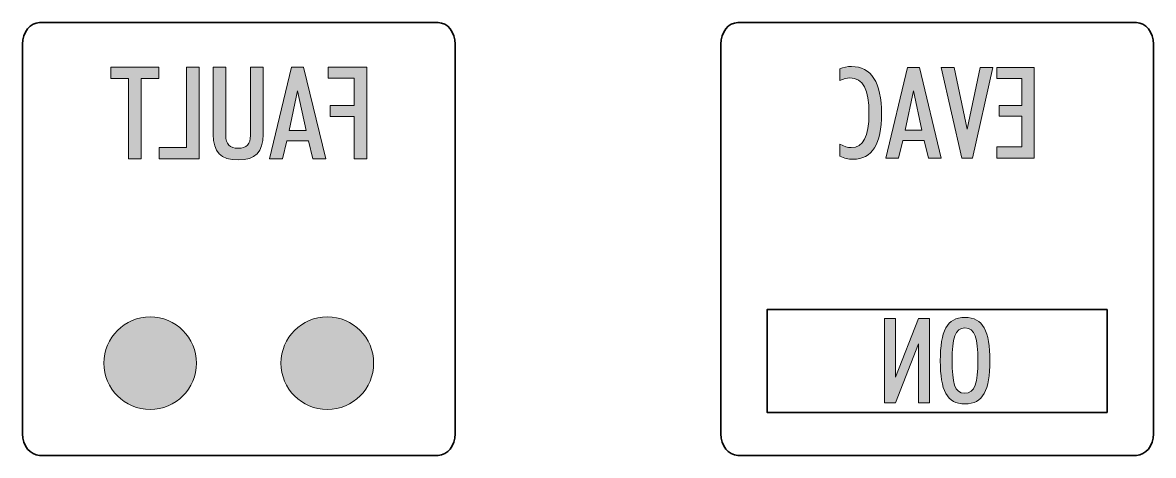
# Model space of a CAD drawing. Header units: millimetres. Extents: x 8 to 201, y 31 to 295.
# Drawn here: x 75.48 to 112.08, y 234.93 to 248.93 of the extents above; entities that cross this region are included whole.
import ezdxf

# ---------------------------------------------------------------- set-up
doc = ezdxf.new("R2010")
doc.units = ezdxf.units.MM
doc.header["$MEASUREMENT"] = 0
doc.layers.add('Layer 1', color=7, linetype='Continuous', lineweight=0)

# ---------------------------------------------------------------- blocks, each defined once
blk = doc.blocks.new('Block_9')
at = {"layer": 'Layer 1', "true_color": 0x1d1e1b, "transparency": 33554687}
h = blk.add_hatch(color=250, dxfattribs=at)
h.dxf.hatch_style = 2
edge = h.paths.add_edge_path()
edge.add_spline(control_points=[(104.829, 236.625), (104.829, 236.625), (104.47, 236.625), (104.47, 236.625), (104.47, 236.625), (104.47, 238.536), (104.47, 238.536), (104.47, 238.536), (103.727, 236.625), (103.727, 236.625), (103.727, 236.625), (103.371, 236.625), (103.371, 236.625), (103.371, 236.625), (103.371, 239.356), (103.371, 239.356), (103.371, 239.356), (103.731, 239.356), (103.731, 239.356), (103.731, 239.356), (103.731, 237.46), (103.731, 237.46), (103.731, 237.46), (104.478, 239.356), (104.478, 239.356), (104.478, 239.356), (104.829, 239.356), (104.829, 239.356), (104.829, 239.356), (104.829, 236.625), (104.829, 236.625)], knot_values=[0, 0, 0, 0, 1, 1, 1, 2, 2, 2, 3, 3, 3, 4, 4, 4, 5, 5, 5, 6, 6, 6, 7, 7, 7, 8, 8, 8, 9, 9, 9, 10, 10, 10, 10], degree=3, periodic=0)
h = blk.add_hatch(color=250, dxfattribs=at)
h.dxf.hatch_style = 2
edge = h.paths.add_edge_path()
edge.add_spline(control_points=[(106.398, 237.996), (106.398, 238.713), (106.307, 239.05), (105.979, 239.05), (105.651, 239.05), (105.565, 238.713), (105.565, 237.996), (105.565, 237.28), (105.64, 236.939), (105.975, 236.939), (106.299, 236.939), (106.398, 237.276), (106.398, 237.996)], knot_values=[0, 0, 0, 0, 1, 1, 1, 2, 2, 2, 3, 3, 3, 4, 4, 4, 4], degree=3, periodic=0)
edge = h.paths.add_edge_path()
edge.add_spline(control_points=[(106.781, 237.989), (106.781, 237.031), (106.572, 236.591), (105.979, 236.591), (105.387, 236.591), (105.181, 237.035), (105.181, 237.989), (105.181, 238.946), (105.387, 239.391), (105.979, 239.391), (106.572, 239.391), (106.781, 238.946), (106.781, 237.989)], knot_values=[0, 0, 0, 0, 1, 1, 1, 2, 2, 2, 3, 3, 3, 4, 4, 4, 4], degree=3, periodic=0)
at = {"layer": 'Layer 1'}
for points, knots in [([(104.829, 236.625), (104.829, 236.625), (104.47, 236.625), (104.47, 236.625), (104.47, 236.625), (104.47, 238.536), (104.47, 238.536), (104.47, 238.536), (103.727, 236.625), (103.727, 236.625), (103.727, 236.625), (103.371, 236.625), (103.371, 236.625), (103.371, 236.625), (103.371, 239.356), (103.371, 239.356), (103.371, 239.356), (103.731, 239.356), (103.731, 239.356), (103.731, 239.356), (103.731, 237.46), (103.731, 237.46), (103.731, 237.46), (104.478, 239.356), (104.478, 239.356), (104.478, 239.356), (104.829, 239.356), (104.829, 239.356), (104.829, 239.356), (104.829, 236.625), (104.829, 236.625)], [0, 0, 0, 0, 1, 1, 1, 2, 2, 2, 3, 3, 3, 4, 4, 4, 5, 5, 5, 6, 6, 6, 7, 7, 7, 8, 8, 8, 9, 9, 9, 10, 10, 10, 10]), ([(106.781, 237.989), (106.781, 237.031), (106.572, 236.591), (105.979, 236.591), (105.387, 236.591), (105.181, 237.035), (105.181, 237.989), (105.181, 238.946), (105.387, 239.391), (105.979, 239.391), (106.572, 239.391), (106.781, 238.946), (106.781, 237.989)], [0, 0, 0, 0, 1, 1, 1, 2, 2, 2, 3, 3, 3, 4, 4, 4, 4]), ([(106.398, 237.996), (106.398, 238.713), (106.307, 239.05), (105.979, 239.05), (105.651, 239.05), (105.565, 238.713), (105.565, 237.996), (105.565, 237.28), (105.64, 236.939), (105.975, 236.939), (106.299, 236.939), (106.398, 237.276), (106.398, 237.996)], [0, 0, 0, 0, 1, 1, 1, 2, 2, 2, 3, 3, 3, 4, 4, 4, 4])]:
    blk.add_open_spline(points, degree=3, knots=knots, dxfattribs=at)
blk = doc.blocks.new('Block_10')
at = {"layer": 'Layer 1', "true_color": 0x1d1e1b, "transparency": 33554687}
h = blk.add_hatch(color=250, dxfattribs=at)
h.dxf.hatch_style = 2
edge = h.paths.add_edge_path()
edge.add_spline(control_points=[(101.933, 244.61), (101.933, 244.61), (101.933, 244.996), (101.933, 244.996), (102.064, 244.922), (102.178, 244.885), (102.293, 244.885), (102.691, 244.885), (102.873, 245.247), (102.873, 245.985), (102.873, 246.761), (102.695, 247.138), (102.25, 247.138), (102.153, 247.138), (102.047, 247.11), (101.933, 247.056), (101.933, 247.056), (101.933, 247.43), (101.933, 247.43), (102.047, 247.483), (102.17, 247.508), (102.31, 247.508), (102.945, 247.508), (103.279, 246.995), (103.279, 245.981), (103.279, 244.996), (102.974, 244.508), (102.356, 244.508), (102.204, 244.508), (102.068, 244.541), (101.933, 244.61)], knot_values=[0, 0, 0, 0, 1, 1, 1, 2, 2, 2, 3, 3, 3, 4, 4, 4, 5, 5, 5, 6, 6, 6, 7, 7, 7, 8, 8, 8, 9, 9, 9, 10, 10, 10, 10], degree=3, periodic=0)
h = blk.add_hatch(color=250, dxfattribs=at)
h.dxf.hatch_style = 2
edge = h.paths.add_edge_path()
edge.add_spline(control_points=[(104.312, 246.716), (104.312, 246.716), (104.041, 245.448), (104.041, 245.448), (104.041, 245.448), (104.583, 245.448), (104.583, 245.448), (104.583, 245.448), (104.312, 246.716), (104.312, 246.716)], knot_values=[0, 0, 0, 0, 1, 1, 1, 2, 2, 2, 3, 3, 3, 3], degree=3, periodic=0)
edge = h.paths.add_edge_path()
edge.add_spline(control_points=[(105.21, 244.545), (105.21, 244.545), (104.799, 244.545), (104.799, 244.545), (104.799, 244.545), (104.659, 245.119), (104.659, 245.119), (104.659, 245.119), (103.969, 245.119), (103.969, 245.119), (103.969, 245.119), (103.825, 244.545), (103.825, 244.545), (103.825, 244.545), (103.414, 244.545), (103.414, 244.545), (103.414, 244.545), (104.122, 247.471), (104.122, 247.471), (104.122, 247.471), (104.503, 247.471), (104.503, 247.471), (104.503, 247.471), (105.21, 244.545), (105.21, 244.545)], knot_values=[0, 0, 0, 0, 1, 1, 1, 2, 2, 2, 3, 3, 3, 4, 4, 4, 5, 5, 5, 6, 6, 6, 7, 7, 7, 8, 8, 8, 8], degree=3, periodic=0)
h = blk.add_hatch(color=250, dxfattribs=at)
h.dxf.hatch_style = 2
edge = h.paths.add_edge_path()
edge.add_spline(control_points=[(105.879, 244.545), (105.879, 244.545), (105.214, 247.471), (105.214, 247.471), (105.214, 247.471), (105.625, 247.471), (105.625, 247.471), (105.625, 247.471), (106.048, 245.484), (106.048, 245.484), (106.048, 245.484), (106.471, 247.471), (106.471, 247.471), (106.471, 247.471), (106.882, 247.471), (106.882, 247.471), (106.882, 247.471), (106.222, 244.545), (106.222, 244.545), (106.222, 244.545), (105.879, 244.545), (105.879, 244.545)], knot_values=[0, 0, 0, 0, 1, 1, 1, 2, 2, 2, 3, 3, 3, 4, 4, 4, 5, 5, 5, 6, 6, 6, 7, 7, 7, 7], degree=3, periodic=0)
h = blk.add_hatch(color=250, dxfattribs=at)
h.dxf.hatch_style = 2
edge = h.paths.add_edge_path()
edge.add_spline(control_points=[(108.22, 244.545), (108.22, 244.545), (107.013, 244.545), (107.013, 244.545), (107.013, 244.545), (107.013, 244.91), (107.013, 244.91), (107.013, 244.91), (107.814, 244.91), (107.814, 244.91), (107.814, 244.91), (107.814, 245.899), (107.814, 245.899), (107.814, 245.899), (107.081, 245.899), (107.081, 245.899), (107.081, 245.899), (107.081, 246.248), (107.081, 246.248), (107.081, 246.248), (107.814, 246.248), (107.814, 246.248), (107.814, 246.248), (107.814, 247.118), (107.814, 247.118), (107.814, 247.118), (107.013, 247.118), (107.013, 247.118), (107.013, 247.118), (107.013, 247.471), (107.013, 247.471), (107.013, 247.471), (108.22, 247.471), (108.22, 247.471), (108.22, 247.471), (108.22, 244.545), (108.22, 244.545)], knot_values=[0, 0, 0, 0, 1, 1, 1, 2, 2, 2, 3, 3, 3, 4, 4, 4, 5, 5, 5, 6, 6, 6, 7, 7, 7, 8, 8, 8, 9, 9, 9, 10, 10, 10, 11, 11, 11, 12, 12, 12, 12], degree=3, periodic=0)
at = {"layer": 'Layer 1'}
for points, knots in [([(101.933, 244.61), (101.933, 244.61), (101.933, 244.996), (101.933, 244.996), (102.064, 244.922), (102.178, 244.885), (102.293, 244.885), (102.691, 244.885), (102.873, 245.247), (102.873, 245.985), (102.873, 246.761), (102.695, 247.138), (102.25, 247.138), (102.153, 247.138), (102.047, 247.11), (101.933, 247.056), (101.933, 247.056), (101.933, 247.43), (101.933, 247.43), (102.047, 247.483), (102.17, 247.508), (102.31, 247.508), (102.945, 247.508), (103.279, 246.995), (103.279, 245.981), (103.279, 244.996), (102.974, 244.508), (102.356, 244.508), (102.204, 244.508), (102.068, 244.541), (101.933, 244.61)], [0, 0, 0, 0, 1, 1, 1, 2, 2, 2, 3, 3, 3, 4, 4, 4, 5, 5, 5, 6, 6, 6, 7, 7, 7, 8, 8, 8, 9, 9, 9, 10, 10, 10, 10]), ([(105.21, 244.545), (105.21, 244.545), (104.799, 244.545), (104.799, 244.545), (104.799, 244.545), (104.659, 245.119), (104.659, 245.119), (104.659, 245.119), (103.969, 245.119), (103.969, 245.119), (103.969, 245.119), (103.825, 244.545), (103.825, 244.545), (103.825, 244.545), (103.414, 244.545), (103.414, 244.545), (103.414, 244.545), (104.122, 247.471), (104.122, 247.471), (104.122, 247.471), (104.503, 247.471), (104.503, 247.471), (104.503, 247.471), (105.21, 244.545), (105.21, 244.545)], [0, 0, 0, 0, 1, 1, 1, 2, 2, 2, 3, 3, 3, 4, 4, 4, 5, 5, 5, 6, 6, 6, 7, 7, 7, 8, 8, 8, 8]), ([(105.879, 244.545), (105.879, 244.545), (105.214, 247.471), (105.214, 247.471), (105.214, 247.471), (105.625, 247.471), (105.625, 247.471), (105.625, 247.471), (106.048, 245.484), (106.048, 245.484), (106.048, 245.484), (106.471, 247.471), (106.471, 247.471), (106.471, 247.471), (106.882, 247.471), (106.882, 247.471), (106.882, 247.471), (106.222, 244.545), (106.222, 244.545), (106.222, 244.545), (105.879, 244.545), (105.879, 244.545)], [0, 0, 0, 0, 1, 1, 1, 2, 2, 2, 3, 3, 3, 4, 4, 4, 5, 5, 5, 6, 6, 6, 7, 7, 7, 7]), ([(108.22, 244.545), (108.22, 244.545), (107.013, 244.545), (107.013, 244.545), (107.013, 244.545), (107.013, 244.91), (107.013, 244.91), (107.013, 244.91), (107.814, 244.91), (107.814, 244.91), (107.814, 244.91), (107.814, 245.899), (107.814, 245.899), (107.814, 245.899), (107.081, 245.899), (107.081, 245.899), (107.081, 245.899), (107.081, 246.248), (107.081, 246.248), (107.081, 246.248), (107.814, 246.248), (107.814, 246.248), (107.814, 246.248), (107.814, 247.118), (107.814, 247.118), (107.814, 247.118), (107.013, 247.118), (107.013, 247.118), (107.013, 247.118), (107.013, 247.471), (107.013, 247.471), (107.013, 247.471), (108.22, 247.471), (108.22, 247.471), (108.22, 247.471), (108.22, 244.545), (108.22, 244.545)], [0, 0, 0, 0, 1, 1, 1, 2, 2, 2, 3, 3, 3, 4, 4, 4, 5, 5, 5, 6, 6, 6, 7, 7, 7, 8, 8, 8, 9, 9, 9, 10, 10, 10, 11, 11, 11, 12, 12, 12, 12]), ([(104.312, 246.716), (104.312, 246.716), (104.041, 245.448), (104.041, 245.448), (104.041, 245.448), (104.583, 245.448), (104.583, 245.448), (104.583, 245.448), (104.312, 246.716), (104.312, 246.716)], [0, 0, 0, 0, 1, 1, 1, 2, 2, 2, 3, 3, 3, 3])]:
    blk.add_open_spline(points, degree=3, knots=knots, dxfattribs=at)
blk = doc.blocks.new('Block_11')
at = {"layer": 'Layer 1', "true_color": 0x1d1e1b, "transparency": 33554687}
h = blk.add_hatch(color=250, dxfattribs=at)
h.dxf.hatch_style = 2
edge = h.paths.add_edge_path()
edge.add_spline(control_points=[(79.325, 244.523), (79.325, 244.523), (78.909, 244.523), (78.909, 244.523), (78.909, 244.523), (78.909, 247.116), (78.909, 247.116), (78.909, 247.116), (78.343, 247.116), (78.343, 247.116), (78.343, 247.116), (78.343, 247.486), (78.343, 247.486), (78.343, 247.486), (79.89, 247.486), (79.89, 247.486), (79.89, 247.486), (79.89, 247.116), (79.89, 247.116), (79.89, 247.116), (79.325, 247.116), (79.325, 247.116), (79.325, 247.116), (79.325, 244.523), (79.325, 244.523)], knot_values=[0, 0, 0, 0, 1, 1, 1, 2, 2, 2, 3, 3, 3, 4, 4, 4, 5, 5, 5, 6, 6, 6, 7, 7, 7, 8, 8, 8, 8], degree=3, periodic=0)
h = blk.add_hatch(color=250, dxfattribs=at)
h.dxf.hatch_style = 2
edge = h.paths.add_edge_path()
edge.add_spline(control_points=[(81.202, 244.523), (81.202, 244.523), (79.908, 244.523), (79.908, 244.523), (79.908, 244.523), (79.908, 244.893), (79.908, 244.893), (79.908, 244.893), (80.791, 244.893), (80.791, 244.893), (80.791, 244.893), (80.791, 247.486), (80.791, 247.486), (80.791, 247.486), (81.202, 247.486), (81.202, 247.486), (81.202, 247.486), (81.202, 244.523), (81.202, 244.523)], knot_values=[0, 0, 0, 0, 1, 1, 1, 2, 2, 2, 3, 3, 3, 4, 4, 4, 5, 5, 5, 6, 6, 6, 6], degree=3, periodic=0)
h = blk.add_hatch(color=250, dxfattribs=at)
h.dxf.hatch_style = 2
edge = h.paths.add_edge_path()
edge.add_spline(control_points=[(83.264, 245.313), (83.264, 244.743), (83.02, 244.486), (82.458, 244.486), (81.896, 244.486), (81.652, 244.743), (81.652, 245.313), (81.652, 245.313), (81.652, 247.486), (81.652, 247.486), (81.652, 247.486), (82.059, 247.486), (82.059, 247.486), (82.059, 247.486), (82.059, 245.279), (82.059, 245.279), (82.059, 244.997), (82.188, 244.864), (82.458, 244.864), (82.728, 244.864), (82.857, 244.997), (82.857, 245.279), (82.857, 245.279), (82.857, 247.486), (82.857, 247.486), (82.857, 247.486), (83.264, 247.486), (83.264, 247.486), (83.264, 247.486), (83.264, 245.313), (83.264, 245.313)], knot_values=[0, 0, 0, 0, 1, 1, 1, 2, 2, 2, 3, 3, 3, 4, 4, 4, 5, 5, 5, 6, 6, 6, 7, 7, 7, 8, 8, 8, 9, 9, 9, 10, 10, 10, 10], degree=3, periodic=0)
h = blk.add_hatch(color=250, dxfattribs=at)
h.dxf.hatch_style = 2
edge = h.paths.add_edge_path()
edge.add_spline(control_points=[(84.383, 246.721), (84.383, 246.721), (84.108, 245.437), (84.108, 245.437), (84.108, 245.437), (84.657, 245.437), (84.657, 245.437), (84.657, 245.437), (84.383, 246.721), (84.383, 246.721)], knot_values=[0, 0, 0, 0, 1, 1, 1, 2, 2, 2, 3, 3, 3, 3], degree=3, periodic=0)
edge = h.paths.add_edge_path()
edge.add_spline(control_points=[(85.291, 244.523), (85.291, 244.523), (84.876, 244.523), (84.876, 244.523), (84.876, 244.523), (84.734, 245.105), (84.734, 245.105), (84.734, 245.105), (84.035, 245.105), (84.035, 245.105), (84.035, 245.105), (83.89, 244.523), (83.89, 244.523), (83.89, 244.523), (83.474, 244.523), (83.474, 244.523), (83.474, 244.523), (84.19, 247.486), (84.19, 247.486), (84.19, 247.486), (84.575, 247.486), (84.575, 247.486), (84.575, 247.486), (85.291, 244.523), (85.291, 244.523)], knot_values=[0, 0, 0, 0, 1, 1, 1, 2, 2, 2, 3, 3, 3, 4, 4, 4, 5, 5, 5, 6, 6, 6, 7, 7, 7, 8, 8, 8, 8], degree=3, periodic=0)
h = blk.add_hatch(color=250, dxfattribs=at)
h.dxf.hatch_style = 2
edge = h.paths.add_edge_path()
edge.add_spline(control_points=[(86.624, 244.523), (86.624, 244.523), (86.213, 244.523), (86.213, 244.523), (86.213, 244.523), (86.213, 245.89), (86.213, 245.89), (86.213, 245.89), (85.441, 245.89), (85.441, 245.89), (85.441, 245.89), (85.441, 246.243), (85.441, 246.243), (85.441, 246.243), (86.213, 246.243), (86.213, 246.243), (86.213, 246.243), (86.213, 247.128), (86.213, 247.128), (86.213, 247.128), (85.373, 247.128), (85.373, 247.128), (85.373, 247.128), (85.373, 247.486), (85.373, 247.486), (85.373, 247.486), (86.624, 247.486), (86.624, 247.486), (86.624, 247.486), (86.624, 244.523), (86.624, 244.523)], knot_values=[0, 0, 0, 0, 1, 1, 1, 2, 2, 2, 3, 3, 3, 4, 4, 4, 5, 5, 5, 6, 6, 6, 7, 7, 7, 8, 8, 8, 9, 9, 9, 10, 10, 10, 10], degree=3, periodic=0)
at = {"layer": 'Layer 1'}
for points, knots in [([(79.325, 244.523), (79.325, 244.523), (78.909, 244.523), (78.909, 244.523), (78.909, 244.523), (78.909, 247.116), (78.909, 247.116), (78.909, 247.116), (78.343, 247.116), (78.343, 247.116), (78.343, 247.116), (78.343, 247.486), (78.343, 247.486), (78.343, 247.486), (79.89, 247.486), (79.89, 247.486), (79.89, 247.486), (79.89, 247.116), (79.89, 247.116), (79.89, 247.116), (79.325, 247.116), (79.325, 247.116), (79.325, 247.116), (79.325, 244.523), (79.325, 244.523)], [0, 0, 0, 0, 1, 1, 1, 2, 2, 2, 3, 3, 3, 4, 4, 4, 5, 5, 5, 6, 6, 6, 7, 7, 7, 8, 8, 8, 8]), ([(81.202, 244.523), (81.202, 244.523), (79.908, 244.523), (79.908, 244.523), (79.908, 244.523), (79.908, 244.893), (79.908, 244.893), (79.908, 244.893), (80.791, 244.893), (80.791, 244.893), (80.791, 244.893), (80.791, 247.486), (80.791, 247.486), (80.791, 247.486), (81.202, 247.486), (81.202, 247.486), (81.202, 247.486), (81.202, 244.523), (81.202, 244.523)], [0, 0, 0, 0, 1, 1, 1, 2, 2, 2, 3, 3, 3, 4, 4, 4, 5, 5, 5, 6, 6, 6, 6]), ([(83.264, 245.313), (83.264, 244.743), (83.02, 244.486), (82.458, 244.486), (81.896, 244.486), (81.652, 244.743), (81.652, 245.313), (81.652, 245.313), (81.652, 247.486), (81.652, 247.486), (81.652, 247.486), (82.059, 247.486), (82.059, 247.486), (82.059, 247.486), (82.059, 245.279), (82.059, 245.279), (82.059, 244.997), (82.188, 244.864), (82.458, 244.864), (82.728, 244.864), (82.857, 244.997), (82.857, 245.279), (82.857, 245.279), (82.857, 247.486), (82.857, 247.486), (82.857, 247.486), (83.264, 247.486), (83.264, 247.486), (83.264, 247.486), (83.264, 245.313), (83.264, 245.313)], [0, 0, 0, 0, 1, 1, 1, 2, 2, 2, 3, 3, 3, 4, 4, 4, 5, 5, 5, 6, 6, 6, 7, 7, 7, 8, 8, 8, 9, 9, 9, 10, 10, 10, 10]), ([(85.291, 244.523), (85.291, 244.523), (84.876, 244.523), (84.876, 244.523), (84.876, 244.523), (84.734, 245.105), (84.734, 245.105), (84.734, 245.105), (84.035, 245.105), (84.035, 245.105), (84.035, 245.105), (83.89, 244.523), (83.89, 244.523), (83.89, 244.523), (83.474, 244.523), (83.474, 244.523), (83.474, 244.523), (84.19, 247.486), (84.19, 247.486), (84.19, 247.486), (84.575, 247.486), (84.575, 247.486), (84.575, 247.486), (85.291, 244.523), (85.291, 244.523)], [0, 0, 0, 0, 1, 1, 1, 2, 2, 2, 3, 3, 3, 4, 4, 4, 5, 5, 5, 6, 6, 6, 7, 7, 7, 8, 8, 8, 8]), ([(86.624, 244.523), (86.624, 244.523), (86.213, 244.523), (86.213, 244.523), (86.213, 244.523), (86.213, 245.89), (86.213, 245.89), (86.213, 245.89), (85.441, 245.89), (85.441, 245.89), (85.441, 245.89), (85.441, 246.243), (85.441, 246.243), (85.441, 246.243), (86.213, 246.243), (86.213, 246.243), (86.213, 246.243), (86.213, 247.128), (86.213, 247.128), (86.213, 247.128), (85.373, 247.128), (85.373, 247.128), (85.373, 247.128), (85.373, 247.486), (85.373, 247.486), (85.373, 247.486), (86.624, 247.486), (86.624, 247.486), (86.624, 247.486), (86.624, 244.523), (86.624, 244.523)], [0, 0, 0, 0, 1, 1, 1, 2, 2, 2, 3, 3, 3, 4, 4, 4, 5, 5, 5, 6, 6, 6, 7, 7, 7, 8, 8, 8, 9, 9, 9, 10, 10, 10, 10]), ([(84.383, 246.721), (84.383, 246.721), (84.108, 245.437), (84.108, 245.437), (84.108, 245.437), (84.657, 245.437), (84.657, 245.437), (84.657, 245.437), (84.383, 246.721), (84.383, 246.721)], [0, 0, 0, 0, 1, 1, 1, 2, 2, 2, 3, 3, 3, 3])]:
    blk.add_open_spline(points, degree=3, knots=knots, dxfattribs=at)

msp = doc.modelspace()

# ---------------------------------------------------------------- hatches: boundary and pattern name
at = {"layer": 'Layer 1', "true_color": 0x1d1e1b, "transparency": 33554687}
h = msp.add_hatch(color=250, dxfattribs=at)
edge = h.paths.add_edge_path()
edge.add_spline(control_points=[(79.613, 239.41), (80.441, 239.41), (81.113, 238.739), (81.113, 237.91), (81.113, 237.082), (80.441, 236.41), (79.613, 236.41), (78.784, 236.41), (78.113, 237.082), (78.113, 237.91), (78.113, 238.739), (78.784, 239.41), (79.613, 239.41)], knot_values=[0, 0, 0, 0, 1, 1, 1, 2, 2, 2, 3, 3, 3, 4, 4, 4, 4], degree=3, periodic=0)
edge.add_line((79.613, 239.41), (79.613, 239.41))
h = msp.add_hatch(color=250, dxfattribs=at)
edge = h.paths.add_edge_path()
edge.add_spline(control_points=[(85.344, 239.41), (86.172, 239.41), (86.844, 238.739), (86.844, 237.91), (86.844, 237.082), (86.172, 236.41), (85.344, 236.41), (84.515, 236.41), (83.844, 237.082), (83.844, 237.91), (83.844, 238.739), (84.515, 239.41), (85.344, 239.41)], knot_values=[0, 0, 0, 0, 1, 1, 1, 2, 2, 2, 3, 3, 3, 4, 4, 4, 4], degree=3, periodic=0)
edge.add_line((85.344, 239.41), (85.344, 239.41))

# ---------------------------------------------------------------- linework, layer by layer
at = {"layer": 'Layer 1', "color": 250, "lineweight": 35, "true_color": 0x1d1e1b}
msp.add_lwpolyline([(110.576, 236.318), (99.576, 236.318), (99.576, 239.642), (110.576, 239.642)], close=True, dxfattribs=at)
at = {"layer": 'Layer 1', "color": 250, "lineweight": 35, "true_color": 0x1d1d1b}
for points in [[(88.934, 248.928), (88.934, 248.928), (76.034, 248.928), (76.034, 248.928), (75.731, 248.928), (75.484, 248.613), (75.484, 248.227), (75.484, 248.227), (75.484, 235.628), (75.484, 235.628), (75.484, 235.243), (75.731, 234.928), (76.034, 234.928), (76.034, 234.928), (88.934, 234.928), (88.934, 234.928), (89.236, 234.928), (89.484, 235.243), (89.484, 235.628), (89.484, 235.628), (89.484, 248.227), (89.484, 248.227), (89.484, 248.613), (89.236, 248.928), (88.934, 248.928)], [(111.526, 248.928), (111.526, 248.928), (98.626, 248.928), (98.626, 248.928), (98.324, 248.928), (98.076, 248.613), (98.076, 248.227), (98.076, 248.227), (98.076, 235.628), (98.076, 235.628), (98.076, 235.243), (98.324, 234.928), (98.626, 234.928), (98.626, 234.928), (111.526, 234.928), (111.526, 234.928), (111.829, 234.928), (112.076, 235.243), (112.076, 235.628), (112.076, 235.628), (112.076, 248.227), (112.076, 248.227), (112.076, 248.613), (111.829, 248.928), (111.526, 248.928)]]:
    msp.add_open_spline(points, degree=3, knots=[0, 0, 0, 0, 1, 1, 1, 2, 2, 2, 3, 3, 3, 4, 4, 4, 5, 5, 5, 6, 6, 6, 7, 7, 7, 8, 8, 8, 8], dxfattribs=at)
at = {"layer": 'Layer 1'}
for points in [[(79.613, 239.41), (80.441, 239.41), (81.113, 238.739), (81.113, 237.91), (81.113, 237.082), (80.441, 236.41), (79.613, 236.41), (78.784, 236.41), (78.113, 237.082), (78.113, 237.91), (78.113, 238.739), (78.784, 239.41), (79.613, 239.41)], [(85.344, 239.41), (86.172, 239.41), (86.844, 238.739), (86.844, 237.91), (86.844, 237.082), (86.172, 236.41), (85.344, 236.41), (84.515, 236.41), (83.844, 237.082), (83.844, 237.91), (83.844, 238.739), (84.515, 239.41), (85.344, 239.41)]]:
    msp.add_open_spline(points, degree=3, knots=[0, 0, 0, 0, 1, 1, 1, 2, 2, 2, 3, 3, 3, 4, 4, 4, 4], dxfattribs=at)

# ---------------------------------------------------------------- block references
for name in ['Block_11', 'Block_10', 'Block_9']:
    msp.add_blockref(name, (0, 0), dxfattribs=at)

doc.saveas('drawing.dxf')
